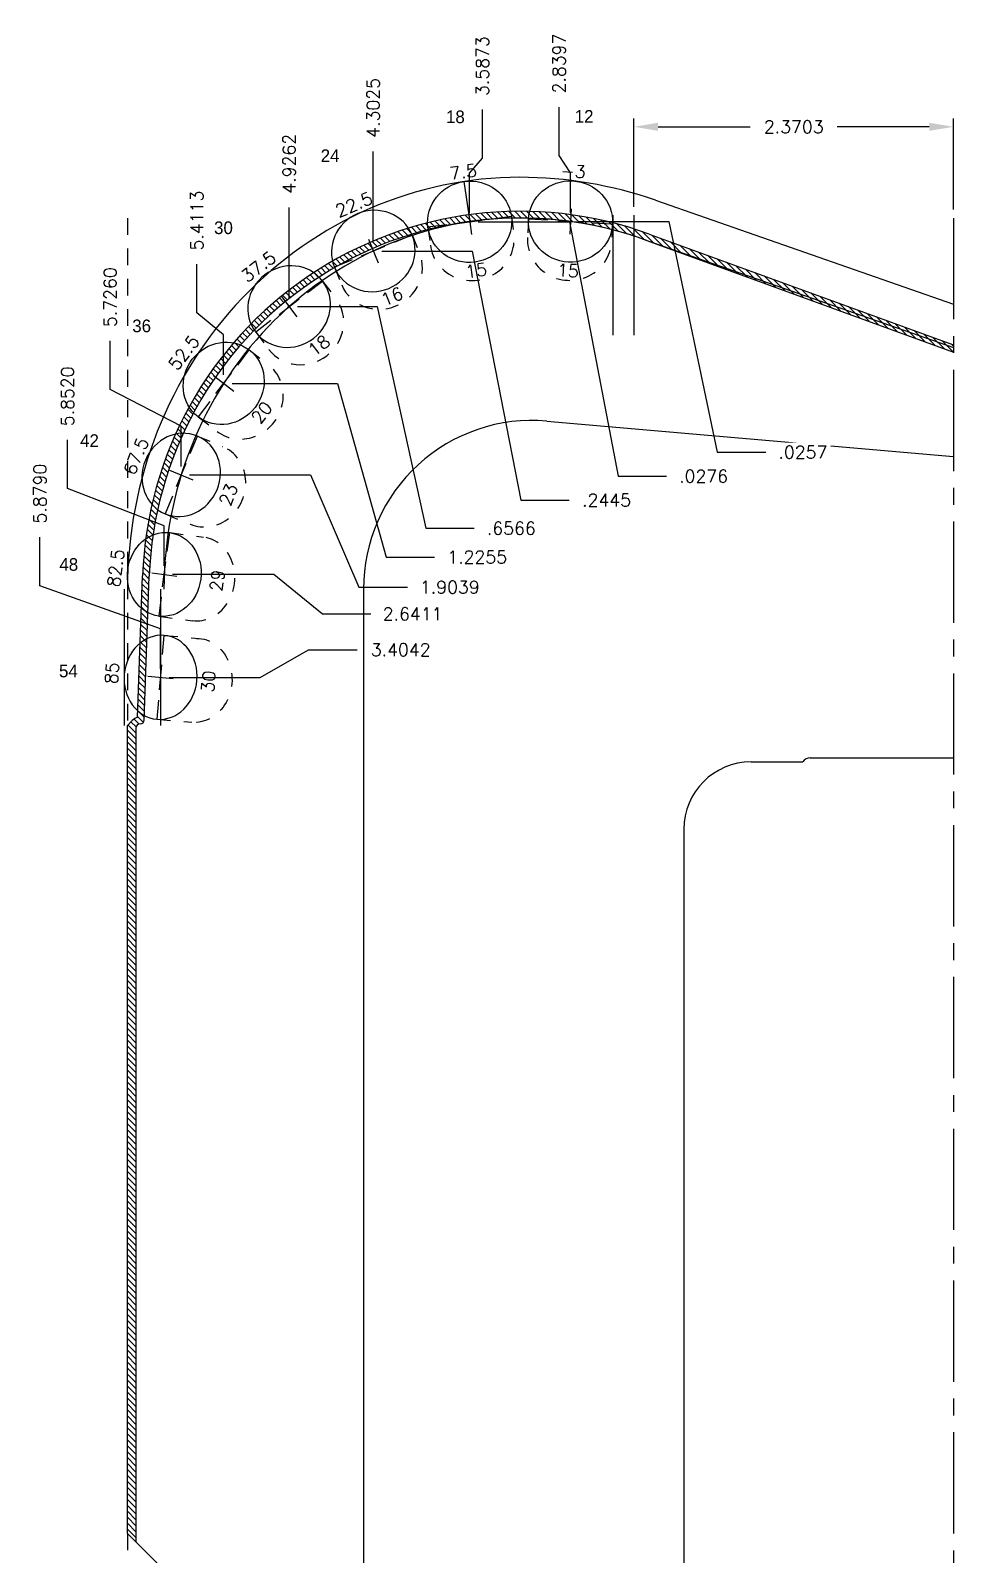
# Model space of a CAD drawing. Extents: x 129 to 184.4, y 10.4 to 28.2.
# Drawn here: x 169.37 to 176.22, y 16.85 to 28.15 of the extents above; entities that cross this region are included whole.
import ezdxf
from ezdxf.enums import TextEntityAlignment as Align

# ---------------------------------------------------------------- set-up
doc = ezdxf.new("R2010")
doc.units = 0
doc.header["$MEASUREMENT"] = 0
doc.header["$PDMODE"] = 35
doc.linetypes.add('CENTER2', pattern=[1.125, 0.75, -0.125, 0.125, -0.125])
doc.linetypes.add('HIDDEN2', pattern=[0.1875, 0.125, -0.0625])
doc.layers.get('0').update_dxf_attribs({"linetype": 'CONTINUOUS'})
doc.layers.get('Defpoints').update_dxf_attribs({"color": 10, "linetype": 'CONTINUOUS'})
doc.layers.add('Blade6', color=190, linetype='CONTINUOUS', true_color=0x7f00ff)
doc.layers.add('CLine', color=5, linetype='CENTER2')
doc.layers.add('Dims', color=4, linetype='CONTINUOUS')
doc.styles.add('RomanS', font='romans')
doc.dimstyles.get("Standard").update_dxf_attribs({"dimtxt": 0.094, "dimasz": 0.18, "dimexe": 0.0625, "dimexo": 0.0625, "dimgap": 0.09, "dimtad": 0, "dimtih": 1, "dimtoh": 1, "dimdec": 4, "dimzin": 4, "dimdsep": 46, "dimtxsty": 'RomanS', "dimcen": 0.09, "dimazin": 1, "dimtfac": 1, "dimtdec": 4, "dimtofl": 0, "dimtmove": 0, "dimatfit": 1, "dimfxl": 1, "dimtfill": 1, "dimtolj": 1, "dimtzin": 0, "dimarcsym": 0})

# ---------------------------------------------------------------- blocks, each defined once
blk = doc.blocks.new('CMark')
at = {"layer": 'CLine'}
for p, q in [((-0.094, 0), (0.094, 0)), ((0, 0.094), (0, -0.094))]:
    blk.add_line(p, q, dxfattribs=at)
blk = doc.blocks.new('1613@15')
for p, q in [((-0.17, 0), (-0.312, 0)), ((0.171, 0), (0.312, 0))]:
    blk.add_line(p, q)
at = {"color": 8, "linetype": 'HIDDEN2', "ltscale": 0.5}
blk.add_line((-0.312, 0), (-0.312, -0.135), dxfattribs=at)
at = {"color": 8, "linetype": 'HIDDEN2', "ltscale": 0.5, "flags": 128}
blk.add_lwpolyline([(0.312, 0), (0.312, -0.135)], dxfattribs=at)
blk.add_ellipse((0, 0), major_axis=(-0.312, 0), ratio=0.965926, start_param=-3.141592653589793, end_param=3.141592653589793)
at = {"color": 8, "linetype": 'HIDDEN2', "ltscale": 0.5}
blk.add_ellipse((0, -0.135), major_axis=(-0.312, 0), ratio=0.965926, start_param=0, end_param=3.141593, dxfattribs=at)
blk.add_blockref('CMark', (0, 0))
at = {"style": 'RomanS'}
blk.add_text('15', height=0.094, dxfattribs=at).set_placement((0, -0.364), align=Align.MIDDLE_CENTER)
blk.add_attdef('ANG', text='', height=0.094, dxfattribs=at).set_placement((0, 0.298), align=Align.BOTTOM_CENTER)
blk = doc.blocks.new('1613@16')
for p, q in [((-0.17, 0), (-0.312, 0)), ((0.171, 0), (0.312, 0))]:
    blk.add_line(p, q)
at = {"color": 8, "linetype": 'HIDDEN2', "ltscale": 0.5}
blk.add_line((-0.312, 0), (-0.312, -0.143), dxfattribs=at)
at = {"color": 8, "linetype": 'HIDDEN2', "ltscale": 0.5, "flags": 128}
blk.add_lwpolyline([(0.312, 0), (0.312, -0.143)], dxfattribs=at)
at = {"extrusion": (0, 0, -1)}
blk.add_ellipse((0, 0), major_axis=(-0.312, 0), ratio=0.961248, start_param=-3.141592653589793, end_param=3.141592653589793, dxfattribs=at)
at = {"color": 8, "linetype": 'HIDDEN2', "ltscale": 0.5}
blk.add_ellipse((0, -0.143), major_axis=(0.312, 0), ratio=0.953717, start_param=3.141593, end_param=6.283185, dxfattribs=at)
blk.add_blockref('CMark', (0, 0))
at = {"style": 'RomanS'}
blk.add_text('16', height=0.094, dxfattribs=at).set_placement((0, -0.364), align=Align.MIDDLE_CENTER)
blk.add_attdef('ANG', text='', height=0.094, dxfattribs=at).set_placement((0, 0.298), align=Align.BOTTOM_CENTER)
blk = doc.blocks.new('1613@18')
for p, q in [((-0.17, 0), (-0.312, 0)), ((0.171, 0), (0.312, 0))]:
    blk.add_line(p, q)
at = {"color": 8, "linetype": 'HIDDEN2', "ltscale": 0.5}
blk.add_line((-0.312, 0), (-0.312, -0.159), dxfattribs=at)
at = {"color": 8, "linetype": 'HIDDEN2', "ltscale": 0.5, "flags": 128}
blk.add_lwpolyline([(0.312, 0), (0.312, -0.159)], dxfattribs=at)
at = {"extrusion": (0, 0, -1)}
blk.add_ellipse((0, 0), major_axis=(-0.312, 0), ratio=0.95104, start_param=-3.141592653589793, end_param=3.141592653589793, dxfattribs=at)
at = {"color": 8, "linetype": 'HIDDEN2', "ltscale": 0.5}
blk.add_ellipse((0, -0.161), major_axis=(0.312, 0), ratio=0.953717, start_param=3.141593, end_param=6.283185, dxfattribs=at)
blk.add_blockref('CMark', (0, 0))
at = {"style": 'RomanS'}
blk.add_text('18', height=0.094, dxfattribs=at).set_placement((0, -0.364), align=Align.MIDDLE_CENTER)
blk.add_attdef('ANG', text='', height=0.094, dxfattribs=at).set_placement((0, 0.298), align=Align.BOTTOM_CENTER)
blk = doc.blocks.new('1613@20')
for p, q in [((-0.17, 0), (-0.312, 0)), ((0.171, 0), (0.312, 0))]:
    blk.add_line(p, q)
at = {"color": 8, "linetype": 'HIDDEN2', "ltscale": 0.5}
blk.add_line((-0.312, 0), (-0.312, -0.178), dxfattribs=at)
at = {"color": 8, "linetype": 'HIDDEN2', "ltscale": 0.5, "flags": 128}
blk.add_lwpolyline([(0.312, 0), (0.312, -0.178)], dxfattribs=at)
blk.add_ellipse((0, 0), major_axis=(-0.312, 0), ratio=0.939693, start_param=-3.141592653589793, end_param=3.141592653589793)
at = {"color": 8, "linetype": 'HIDDEN2', "ltscale": 0.5}
blk.add_ellipse((0, -0.178), major_axis=(-0.312, 0), ratio=0.939693, start_param=0, end_param=3.141593, dxfattribs=at)
blk.add_blockref('CMark', (0, 0))
at = {"style": 'RomanS'}
blk.add_text('20', height=0.094, dxfattribs=at).set_placement((0, -0.356), align=Align.MIDDLE_CENTER)
blk.add_attdef('ANG', text='', height=0.094, dxfattribs=at).set_placement((0, 0.298), align=Align.BOTTOM_CENTER)
blk = doc.blocks.new('1613@23')
for p, q in [((-0.17, 0), (-0.313, 0)), ((0.171, 0), (0.312, 0))]:
    blk.add_line(p, q)
at = {"color": 8, "linetype": 'HIDDEN2', "ltscale": 0.5}
blk.add_line((-0.313, 0), (-0.313, -0.203), dxfattribs=at)
at = {"color": 8, "linetype": 'HIDDEN2', "ltscale": 0.5, "flags": 128}
blk.add_lwpolyline([(0.312, 0), (0.312, -0.203)], dxfattribs=at)
blk.add_ellipse((0, 0), major_axis=(-0.312, 0), ratio=0.920512, start_param=3.141593, end_param=9.424778)
at = {"color": 8, "linetype": 'HIDDEN2', "ltscale": 0.5}
blk.add_ellipse((0, -0.203), major_axis=(-0.312, 0), ratio=0.920512, start_param=0, end_param=3.141593, dxfattribs=at)
blk.add_blockref('CMark', (0, 0))
at = {"style": 'RomanS'}
blk.add_text('23', height=0.094, dxfattribs=at).set_placement((-0.001, -0.379), align=Align.MIDDLE_CENTER)
blk.add_attdef('ANG', text='', height=0.094, dxfattribs=at).set_placement((0, 0.287), align=Align.BOTTOM_CENTER)
blk = doc.blocks.new('1613@29')
for p, q in [((-0.17, 0), (-0.313, 0)), ((0.171, 0), (0.312, 0))]:
    blk.add_line(p, q)
at = {"color": 8, "linetype": 'HIDDEN2', "ltscale": 0.5}
blk.add_line((-0.313, 0), (-0.313, -0.252), dxfattribs=at)
at = {"color": 8, "linetype": 'HIDDEN2', "ltscale": 0.5, "flags": 128}
blk.add_lwpolyline([(0.312, 0), (0.312, -0.252)], dxfattribs=at)
blk.add_ellipse((0, 0), major_axis=(-0.312, 0), ratio=0.874624, start_param=3.141593, end_param=9.424778)
at = {"color": 8, "linetype": 'HIDDEN2', "ltscale": 0.5}
blk.add_ellipse((0, -0.252), major_axis=(-0.312, 0), ratio=0.874624, start_param=0, end_param=3.141593, dxfattribs=at)
blk.add_blockref('CMark', (0, 0))
at = {"style": 'RomanS'}
blk.add_text('29', height=0.094, dxfattribs=at).set_placement((0.006, -0.395), align=Align.MIDDLE_CENTER)
blk.add_attdef('ANG', text='', height=0.094, dxfattribs=at).set_placement((0, 0.287), align=Align.BOTTOM_CENTER)
blk = doc.blocks.new('1613@30')
for p, q in [((-0.17, 0), (-0.312, 0)), ((0.171, 0), (0.312, 0))]:
    blk.add_line(p, q)
at = {"color": 8, "linetype": 'HIDDEN2', "ltscale": 0.5}
blk.add_line((-0.312, 0), (-0.312, -0.26), dxfattribs=at)
at = {"color": 8, "linetype": 'HIDDEN2', "ltscale": 0.5, "flags": 128}
blk.add_lwpolyline([(0.312, 0), (0.312, -0.26)], dxfattribs=at)
at = {"extrusion": (0, 0, -1)}
blk.add_ellipse((0, 0), major_axis=(-0.312, 0), ratio=0.866025, start_param=-3.141592653589793, end_param=3.141592653589793, dxfattribs=at)
at = {"color": 8, "linetype": 'HIDDEN2', "ltscale": 0.5, "extrusion": (0, 0, -1)}
blk.add_ellipse((0, -0.26), major_axis=(-0.312, 0), ratio=0.866025, start_param=3.068877, end_param=6.355901, dxfattribs=at)
blk.add_blockref('CMark', (0, 0))
at = {"style": 'RomanS'}
blk.add_text('30', height=0.094, dxfattribs=at).set_placement((0, -0.356), align=Align.MIDDLE_CENTER)
blk.add_attdef('ANG', text='', height=0.094, dxfattribs=at).set_placement((0, 0.287), align=Align.BOTTOM_CENTER)
blk = doc.blocks.new('*D135')
at = {"layer": 'Defpoints', "color": 0, "transparency": 16777216}
for p in [(171.915, 27.25), (176.218, 26.757), (171.915, 26.512)]:
    blk.add_point(p, dxfattribs=at)
at = {"layer": 'Dims', "color": 0, "lineweight": -2, "transparency": 16777216}
for p, q in [((171.915, 26.89), (171.915, 27.25)), ((171.915, 26.872), (171.915, 26.89)), ((171.915, 26.575), (171.915, 26.872))]:
    blk.add_line(p, q, dxfattribs=at)
at = {"layer": 'Dims', "color": 0, "transparency": 16777216, "insert": (171.915, 27.573), "char_height": 0.094, "attachment_point": 5, "rotation": 90, "style": 'RomanS', "bg_fill": 3, "box_fill_scale": 1.25, "bg_fill_color": 256, "bg_fill_true_color": 13158600, "bg_fill_transparency": 0}
blk.add_mtext('\\A1;4.3025', dxfattribs=at)
blk = doc.blocks.new('*D136')
at = {"layer": 'Defpoints', "color": 0, "transparency": 16777216}
for p in [(176.218, 26.757), (171.915, 26.512), (173.369, 24.666)]:
    blk.add_point(p, dxfattribs=at)
at = {"layer": 'Dims', "color": 0, "lineweight": -2, "transparency": 16777216}
for p, q in [((171.978, 26.512), (172.649, 26.512)), ((172.649, 26.512), (173.009, 24.666)), ((173.009, 24.666), (173.369, 24.666))]:
    blk.add_line(p, q, dxfattribs=at)
at = {"layer": 'Dims', "color": 0, "transparency": 16777216, "insert": (173.645, 24.666), "char_height": 0.094, "attachment_point": 5, "style": 'RomanS', "bg_fill": 3, "box_fill_scale": 1.25, "bg_fill_color": 256, "bg_fill_true_color": 13158600, "bg_fill_transparency": 0}
blk.add_mtext('\\A1;.2445', dxfattribs=at)
blk = doc.blocks.new('*D137')
at = {"layer": 'Defpoints', "color": 0, "transparency": 16777216}
for p in [(171.292, 26.836), (176.218, 26.757), (171.292, 26.1)]:
    blk.add_point(p, dxfattribs=at)
at = {"layer": 'Dims', "color": 0, "lineweight": -2, "transparency": 16777216}
for p, q in [((171.292, 26.476), (171.292, 26.836)), ((171.292, 26.46), (171.292, 26.476)), ((171.292, 26.163), (171.292, 26.46))]:
    blk.add_line(p, q, dxfattribs=at)
at = {"layer": 'Dims', "color": 0, "transparency": 16777216, "insert": (171.292, 27.159), "char_height": 0.094, "attachment_point": 5, "rotation": 90, "style": 'RomanS', "bg_fill": 3, "box_fill_scale": 1.25, "bg_fill_color": 256, "bg_fill_true_color": 13158600, "bg_fill_transparency": 0}
blk.add_mtext('\\A1;4.9262', dxfattribs=at)
blk = doc.blocks.new('*D138')
at = {"layer": 'Defpoints', "color": 0, "transparency": 16777216}
for p in [(176.218, 26.757), (171.292, 26.1), (172.664, 24.457)]:
    blk.add_point(p, dxfattribs=at)
at = {"layer": 'Dims', "color": 0, "lineweight": -2, "transparency": 16777216}
for p, q in [((171.354, 26.1), (171.944, 26.1)), ((171.944, 26.1), (172.304, 24.457)), ((172.304, 24.457), (172.664, 24.457))]:
    blk.add_line(p, q, dxfattribs=at)
at = {"layer": 'Dims', "color": 0, "transparency": 16777216, "insert": (172.939, 24.457), "char_height": 0.094, "attachment_point": 5, "style": 'RomanS', "bg_fill": 3, "box_fill_scale": 1.25, "bg_fill_color": 256, "bg_fill_true_color": 13158600, "bg_fill_transparency": 0}
blk.add_mtext('\\A1;.6566', dxfattribs=at)
blk = doc.blocks.new('*D139')
at = {"layer": 'Defpoints', "color": 0, "transparency": 16777216}
for p in [(176.218, 26.757), (170.608, 26.415), (170.806, 25.531)]:
    blk.add_point(p, dxfattribs=at)
at = {"layer": 'Dims', "color": 0, "lineweight": -2, "transparency": 16777216}
for p, q in [((170.608, 26.055), (170.608, 26.415)), ((170.806, 25.891), (170.608, 26.055)), ((170.806, 25.594), (170.806, 25.891))]:
    blk.add_line(p, q, dxfattribs=at)
at = {"layer": 'Dims', "color": 0, "transparency": 16777216, "insert": (170.608, 26.738), "char_height": 0.094, "attachment_point": 5, "rotation": 90, "style": 'RomanS', "bg_fill": 3, "box_fill_scale": 1.25, "bg_fill_color": 256, "bg_fill_true_color": 13158600, "bg_fill_transparency": 0}
blk.add_mtext('\\A1;5.4113', dxfattribs=at)
blk = doc.blocks.new('*D140')
at = {"layer": 'Defpoints', "color": 0, "transparency": 16777216}
for p in [(176.218, 26.757), (170.806, 25.531), (172.37, 24.244)]:
    blk.add_point(p, dxfattribs=at)
at = {"layer": 'Dims', "color": 0, "lineweight": -2, "transparency": 16777216}
for p, q in [((170.869, 25.531), (171.65, 25.531)), ((171.65, 25.531), (172.01, 24.244)), ((172.01, 24.244), (172.37, 24.244))]:
    blk.add_line(p, q, dxfattribs=at)
at = {"layer": 'Dims', "color": 0, "transparency": 16777216, "insert": (172.686, 24.244), "char_height": 0.094, "attachment_point": 5, "style": 'RomanS', "bg_fill": 3, "box_fill_scale": 1.25, "bg_fill_color": 256, "bg_fill_true_color": 13158600, "bg_fill_transparency": 0}
blk.add_mtext('\\A1;1.2255', dxfattribs=at)
blk = doc.blocks.new('*D141')
at = {"layer": 'Defpoints', "color": 0, "transparency": 16777216}
for p in [(176.218, 26.757), (169.965, 25.847), (170.492, 24.853)]:
    blk.add_point(p, dxfattribs=at)
at = {"layer": 'Dims', "color": 0, "lineweight": -2, "transparency": 16777216}
for p, q in [((169.965, 25.487), (169.965, 25.847)), ((170.492, 25.213), (169.965, 25.487)), ((170.492, 24.915), (170.492, 25.213))]:
    blk.add_line(p, q, dxfattribs=at)
at = {"layer": 'Dims', "color": 0, "transparency": 16777216, "insert": (169.965, 26.17), "char_height": 0.094, "attachment_point": 5, "rotation": 90, "style": 'RomanS', "bg_fill": 3, "box_fill_scale": 1.25, "bg_fill_color": 256, "bg_fill_true_color": 13158600, "bg_fill_transparency": 0}
blk.add_mtext('\\A1;5.7260', dxfattribs=at)
blk = doc.blocks.new('*D142')
at = {"layer": 'Defpoints', "color": 0, "transparency": 16777216}
for p in [(176.218, 26.757), (170.492, 24.853), (172.169, 24.021)]:
    blk.add_point(p, dxfattribs=at)
at = {"layer": 'Dims', "color": 0, "lineweight": -2, "transparency": 16777216}
for p, q in [((170.554, 24.853), (171.449, 24.853)), ((171.449, 24.853), (171.809, 24.021)), ((171.809, 24.021), (172.169, 24.021))]:
    blk.add_line(p, q, dxfattribs=at)
at = {"layer": 'Dims', "color": 0, "transparency": 16777216, "insert": (172.483, 24.021), "char_height": 0.094, "attachment_point": 5, "style": 'RomanS', "bg_fill": 3, "box_fill_scale": 1.25, "bg_fill_color": 256, "bg_fill_true_color": 13158600, "bg_fill_transparency": 0}
blk.add_mtext('\\A1;1.9039', dxfattribs=at)
blk = doc.blocks.new('*D143')
at = {"layer": 'Defpoints', "color": 0, "transparency": 16777216}
for p in [(173.293, 27.579), (173.378, 26.731), (176.218, 26.757)]:
    blk.add_point(p, dxfattribs=at)
at = {"layer": 'Dims', "color": 0, "lineweight": -2, "transparency": 16777216}
for p, q in [((173.293, 27.219), (173.293, 27.579)), ((173.378, 27.091), (173.293, 27.219)), ((173.378, 26.793), (173.378, 27.091))]:
    blk.add_line(p, q, dxfattribs=at)
at = {"layer": 'Dims', "color": 0, "transparency": 16777216, "insert": (173.293, 27.902), "char_height": 0.094, "attachment_point": 5, "rotation": 90, "style": 'RomanS', "bg_fill": 3, "box_fill_scale": 1.25, "bg_fill_color": 256, "bg_fill_true_color": 13158600, "bg_fill_transparency": 0}
blk.add_mtext('\\A1;2.8397', dxfattribs=at)
blk = doc.blocks.new('*D144')
at = {"layer": 'Defpoints', "color": 0, "transparency": 16777216}
for p in [(173.378, 26.731), (176.218, 26.757), (174.826, 25.021)]:
    blk.add_point(p, dxfattribs=at)
at = {"layer": 'Dims', "color": 0, "lineweight": -2, "transparency": 16777216}
for p, q in [((173.44, 26.731), (174.106, 26.731)), ((174.106, 26.731), (174.466, 25.021)), ((174.466, 25.021), (174.826, 25.021))]:
    blk.add_line(p, q, dxfattribs=at)
at = {"layer": 'Dims', "color": 0, "transparency": 16777216, "insert": (175.101, 25.021), "char_height": 0.094, "attachment_point": 5, "style": 'RomanS', "bg_fill": 3, "box_fill_scale": 1.25, "bg_fill_color": 256, "bg_fill_true_color": 13158600, "bg_fill_transparency": 0}
blk.add_mtext('\\A1;.0257', dxfattribs=at)
blk = doc.blocks.new('*D145')
at = {"layer": 'Defpoints', "color": 0, "transparency": 16777216}
for p in [(172.725, 27.56), (172.63, 26.729), (176.218, 26.757)]:
    blk.add_point(p, dxfattribs=at)
at = {"layer": 'Dims', "color": 0, "lineweight": -2, "transparency": 16777216}
for p, q in [((172.725, 27.2), (172.725, 27.56)), ((172.63, 27.089), (172.725, 27.2)), ((172.63, 26.792), (172.63, 27.089))]:
    blk.add_line(p, q, dxfattribs=at)
at = {"layer": 'Dims', "color": 0, "transparency": 16777216, "insert": (172.725, 27.883), "char_height": 0.094, "attachment_point": 5, "rotation": 90, "style": 'RomanS', "bg_fill": 3, "box_fill_scale": 1.25, "bg_fill_color": 256, "bg_fill_true_color": 13158600, "bg_fill_transparency": 0}
blk.add_mtext('\\A1;3.5873', dxfattribs=at)
blk = doc.blocks.new('*D146')
at = {"layer": 'Defpoints', "color": 0, "transparency": 16777216}
for p in [(172.63, 26.729), (176.218, 26.757), (174.09, 24.843)]:
    blk.add_point(p, dxfattribs=at)
at = {"layer": 'Dims', "color": 0, "lineweight": -2, "transparency": 16777216}
for p, q in [((172.693, 26.729), (173.37, 26.729)), ((173.37, 26.729), (173.73, 24.843)), ((173.73, 24.843), (174.09, 24.843))]:
    blk.add_line(p, q, dxfattribs=at)
at = {"layer": 'Dims', "color": 0, "transparency": 16777216, "insert": (174.365, 24.843), "char_height": 0.094, "attachment_point": 5, "style": 'RomanS', "bg_fill": 3, "box_fill_scale": 1.25, "bg_fill_color": 256, "bg_fill_true_color": 13158600, "bg_fill_transparency": 0}
blk.add_mtext('\\A1;.0276', dxfattribs=at)
blk = doc.blocks.new('*D147')
at = {"layer": 'Defpoints', "color": 0, "transparency": 16777216}
for p in [(176.218, 26.757), (169.649, 25.112), (170.366, 24.116)]:
    blk.add_point(p, dxfattribs=at)
at = {"layer": 'Dims', "color": 0, "lineweight": -2, "transparency": 16777216}
for p, q in [((169.649, 24.752), (169.649, 25.112)), ((170.366, 24.476), (169.649, 24.752)), ((170.366, 24.178), (170.366, 24.476))]:
    blk.add_line(p, q, dxfattribs=at)
at = {"layer": 'Dims', "color": 0, "transparency": 16777216, "insert": (169.649, 25.435), "char_height": 0.094, "attachment_point": 5, "rotation": 90, "style": 'RomanS', "bg_fill": 3, "box_fill_scale": 1.25, "bg_fill_color": 256, "bg_fill_true_color": 13158600, "bg_fill_transparency": 0}
blk.add_mtext('\\A1;5.8520', dxfattribs=at)
blk = doc.blocks.new('*D148')
at = {"layer": 'Defpoints', "color": 0, "transparency": 16777216}
for p in [(176.218, 26.757), (170.366, 24.116), (171.898, 23.822)]:
    blk.add_point(p, dxfattribs=at)
at = {"layer": 'Dims', "color": 0, "lineweight": -2, "transparency": 16777216}
for p, q in [((170.428, 24.116), (171.178, 24.116)), ((171.178, 24.116), (171.538, 23.822)), ((171.538, 23.822), (171.898, 23.822))]:
    blk.add_line(p, q, dxfattribs=at)
at = {"layer": 'Dims', "color": 0, "transparency": 16777216, "insert": (172.207, 23.822), "char_height": 0.094, "attachment_point": 5, "style": 'RomanS', "bg_fill": 3, "box_fill_scale": 1.25, "bg_fill_color": 256, "bg_fill_true_color": 13158600, "bg_fill_transparency": 0}
blk.add_mtext('\\A1;2.6411', dxfattribs=at)
blk = doc.blocks.new('*D149')
at = {"layer": 'Defpoints', "color": 0, "transparency": 16777216}
for p in [(176.218, 26.757), (169.444, 24.391), (170.339, 23.352)]:
    blk.add_point(p, dxfattribs=at)
at = {"layer": 'Dims', "color": 0, "lineweight": -2, "transparency": 16777216}
for p, q in [((169.444, 24.031), (169.444, 24.391)), ((170.339, 23.712), (169.444, 24.031)), ((170.339, 23.415), (170.339, 23.712))]:
    blk.add_line(p, q, dxfattribs=at)
at = {"layer": 'Dims', "color": 0, "transparency": 16777216, "insert": (169.444, 24.714), "char_height": 0.094, "attachment_point": 5, "rotation": 90, "style": 'RomanS', "bg_fill": 3, "box_fill_scale": 1.25, "bg_fill_color": 256, "bg_fill_true_color": 13158600, "bg_fill_transparency": 0}
blk.add_mtext('\\A1;5.8790', dxfattribs=at)
blk = doc.blocks.new('*D150')
at = {"layer": 'Defpoints', "color": 0, "transparency": 16777216}
for p in [(176.218, 26.757), (171.796, 23.557), (170.339, 23.352)]:
    blk.add_point(p, dxfattribs=at)
at = {"layer": 'Dims', "color": 0, "lineweight": -2, "transparency": 16777216}
for p, q in [((171.076, 23.352), (171.436, 23.557)), ((171.436, 23.557), (171.796, 23.557)), ((170.401, 23.352), (171.076, 23.352))]:
    blk.add_line(p, q, dxfattribs=at)
at = {"layer": 'Dims', "color": 0, "transparency": 16777216, "insert": (172.119, 23.557), "char_height": 0.094, "attachment_point": 5, "style": 'RomanS', "bg_fill": 3, "box_fill_scale": 1.25, "bg_fill_color": 256, "bg_fill_true_color": 13158600, "bg_fill_transparency": 0}
blk.add_mtext('\\A1;3.4042', dxfattribs=at)
blk = doc.blocks.new('*D195')
at = {"color": 0, "lineweight": -2, "transparency": 16777216}
for p, q in [((173.847, 26.84), (173.847, 27.495)), ((176.218, 26.819), (176.218, 27.495)), ((174.027, 27.433), (174.71, 27.433)), ((176.038, 27.433), (175.355, 27.433))]:
    blk.add_line(p, q, dxfattribs=at)
at = {"color": 0, "transparency": 16777216}
for points in [[(174.027, 27.463), (174.027, 27.403), (173.847, 27.433)], [(176.038, 27.463), (176.038, 27.403), (176.218, 27.433)]]:
    blk.add_solid(points, dxfattribs=at)
at = {"layer": 'Defpoints', "color": 0, "transparency": 16777216}
for p in [(173.847, 27.433), (173.847, 26.777), (176.218, 26.757)]:
    blk.add_point(p, dxfattribs=at)
at = {"color": 0, "transparency": 16777216, "insert": (175.033, 27.433), "char_height": 0.094, "attachment_point": 5, "style": 'RomanS', "bg_fill": 3, "box_fill_scale": 1.25, "bg_fill_color": 256, "bg_fill_true_color": 13158600, "bg_fill_transparency": 0}
blk.add_mtext('\\A1;2.3703', dxfattribs=at)

msp = doc.modelspace()

# ---------------------------------------------------------------- hatches: boundary and pattern name
h = msp.add_hatch()
h.set_pattern_fill('ANSI31', color=8, scale=0.25, angle=90)
h.set_pattern_definition([(135, (140.587972, 25.50668), (-0.022097087, -0.022097087), [])])
h.paths.add_polyline_path([(170.15516, 22.97543, -0.41421356), (170.18641, 23.00668, 0.40402623), (170.21764, 23.03683), (170.25486, 24.10265, -0.50952545), (173.94374, 26.59083), (176.21766, 25.76319), (176.21766, 25.8164), (173.96085, 26.63781, 0.50952545), (170.20489, 24.10439), (170.16824, 23.05462, 0.14085858), (170.12896, 23.03288), (170.09266, 22.99658), (170.09266, 17.00738), (170.15516, 16.94488)])

# ---------------------------------------------------------------- linework, layer by layer
at = {"color": 6}
for p, q in [((174.00838, 26.88824), (176.21766, 26.11756)), ((173.90895, 26.60323), (176.21766, 25.79787)), ((170.06766, 24.00668), (170.06766, 22.99658)), ((170.33863, 24.00668), (170.33863, 22.99658))]:
    msp.add_line(p, q, dxfattribs=at)
at = {"color": 1, "linetype": 'HIDDEN2'}
for p, q in [((170.09266, 26.75668), (170.09266, 22.99658)), ((170.09266, 17.00738), (170.09266, 14.75668))]:
    msp.add_line(p, q, dxfattribs=at)
for p, q in [((173.94374, 26.59083), (176.21766, 25.76319)), ((170.21764, 23.03683), (170.25486, 24.10265)), ((170.15516, 22.97543), (170.15516, 16.94488)), ((174.71766, 22.72543), (175.10104, 22.72543)), ((175.15516, 22.75668), (176.21766, 22.75668)), ((174.21766, 22.22543), (174.21766, 16.75668)), ((170.15516, 16.94488), (170.71766, 16.38238))]:
    msp.add_line(p, q)
at = {"color": 8}
for p, q in [((173.96085, 26.63781), (176.21766, 25.8164)), ((176.21766, 25.8164), (176.21766, 25.76319)), ((173.20161, 25.25192), (176.21766, 24.98805)), ((170.16824, 23.05462), (170.20489, 24.10439)), ((171.84266, 24.00668), (171.84266, 15.73286)), ((170.12896, 23.03288), (170.09266, 22.99658)), ((170.09266, 17.00738), (170.09266, 22.99658)), ((170.09266, 17.00738), (170.15516, 16.94488))]:
    msp.add_line(p, q, dxfattribs=at)
at = {"color": 8, "lineweight": 0}
for p, q in [((170.12896, 23.03288), (170.09266, 22.99658)), ((170.09266, 22.99658), (170.09266, 17.00738)), ((170.09266, 17.00738), (170.15516, 16.94488))]:
    msp.add_line(p, q, dxfattribs=at)
at = {"color": 6}
for radius in [3.05185, 2.75]:
    msp.add_arc((173.00319, 24.00668), radius, 70.769487, 90, dxfattribs=at)
at = {"color": 8}
for centre, radius, start, end in [((173.00319, 24.00668), 2.8, 70, 178), ((173.09266, 24.00668), 1.25, 85, 180), ((170.18641, 22.97543), 0.08125, 102.928591, 135), ((170.18641, 22.97543), 0.08125, 103.342364, 135)]:
    msp.add_arc(centre, radius, start, end, dxfattribs=at)
for centre, radius, start, end in [((173.00319, 24.00668), 2.75, 70, 178), ((170.18641, 22.97543), 0.03125, 90, 180), ((170.18641, 23.03793), 0.03125, 270, 0), ((174.71766, 22.22543), 0.5, 90, 180), ((175.15516, 22.69418), 0.0625, 90, 150)]:
    msp.add_arc(centre, radius, start, end)
at = {"color": 6}
for major_axis, ratio in [((0, 3.05185), 0.95369139), ((0, 2.75), 0.95983893)]:
    msp.add_ellipse((173.00319, 24.00668), major_axis=major_axis, ratio=ratio, start_param=0, end_param=1.57079633, dxfattribs=at)
at = {"layer": 'Blade6'}
msp.add_line((172.63438, 26.72904), (172.58943, 27.02753), dxfattribs=at)
at = {"layer": 'CLine'}
msp.add_line((176.21766, 26.75668), (176.21766, 14.75668), dxfattribs=at)

# ---------------------------------------------------------------- block references
at = {"layer": 'Blade6'}
for name, p, rotation, values in [('1613@15', (172.6304, 26.72911), 7.499999999999999, {'ANG': '7.5'}), ('1613@16', (171.91517, 26.51219), 22.5, {'ANG': '22.5'}), ('1613@18', (171.29151, 26.10008), 37.50000000000001, {'ANG': '37.5'}), ('1613@20', (170.80635, 25.53117), 52.5, {'ANG': '52.5'}), ('1613@23', (170.49167, 24.85278), 67.5, {'ANG': '67.5'}), ('1613@29', (170.3657, 24.11556), 82.49999999999999, {'ANG': '82.5'}), ('1613@30', (170.33863, 23.35244), 85, {'ANG': '85'})]:
    msp.add_blockref(name, p, dxfattribs=dict(at, rotation=rotation)).add_auto_attribs(values)

# ---------------------------------------------------------------- next in the draw order: dimensions: what is measured, and where the dimension line sits
at = {"layer": 'Dims'}
dim = msp.add_ordinate_dim(feature_location=(171.91517, 26.51219), offset=(-0.00036, 0.73761), dtype=1, origin=(176.21766, 26.75668), dimstyle='Standard', dxfattribs=at)
dim.commit()
dim.dimension.update_dxf_attribs({"geometry": '*D135', "text_midpoint": (171.91482, 27.57256)})

# ---------------------------------------------------------------- next in the draw order: dimensions: what is measured, and where the dimension line sits
dim = msp.add_ordinate_dim(feature_location=(171.91517, 26.51219), offset=(1.45387, -1.84623), dtype=0, origin=(176.21766, 26.75668), dimstyle='Standard', dxfattribs=at)
dim.commit()
dim.dimension.update_dxf_attribs({"geometry": '*D136', "text_midpoint": (173.6448, 24.66596)})

# ---------------------------------------------------------------- next in the draw order: dimensions: what is measured, and where the dimension line sits
dim = msp.add_ordinate_dim(feature_location=(171.291507, 26.100079), offset=(0.000312, 0.736189), dtype=1, origin=(176.217664, 26.756676), dimstyle='Standard', dxfattribs=at)
dim.commit()
dim.dimension.update_dxf_attribs({"geometry": '*D137', "text_midpoint": (171.291818, 27.159029)})

# ---------------------------------------------------------------- next in the draw order: texts
at = {"layer": 'Blade6'}
msp.add_text('24', height=0.09375, dxfattribs=at).set_placement((171.59526, 27.172), align=Align.CENTER)

# ---------------------------------------------------------------- next in the draw order: dimensions: what is measured, and where the dimension line sits
at = {"layer": 'Dims'}
dim = msp.add_ordinate_dim(feature_location=(171.29151, 26.10008), offset=(1.37221, -1.64293), dtype=0, origin=(176.21766, 26.75668), dimstyle='Standard', dxfattribs=at)
dim.commit()
dim.dimension.update_dxf_attribs({"geometry": '*D138', "text_midpoint": (172.93948, 24.45715)})

# ---------------------------------------------------------------- next in the draw order: dimensions: what is measured, and where the dimension line sits
dim = msp.add_ordinate_dim(feature_location=(170.80635, 25.53117), offset=(-0.19883, 0.88392), dtype=1, origin=(176.21766, 26.75668), dimstyle='Standard', dxfattribs=at)
dim.commit()
dim.dimension.update_dxf_attribs({"geometry": '*D139', "text_midpoint": (170.60752, 26.73785)})

# ---------------------------------------------------------------- next in the draw order: dimensions: what is measured, and where the dimension line sits
dim = msp.add_ordinate_dim(feature_location=(170.80635, 25.53117), offset=(1.56334, -1.287), dtype=0, origin=(176.21766, 26.75668), dimstyle='Standard', dxfattribs=at)
dim.commit()
dim.dimension.update_dxf_attribs({"geometry": '*D140', "text_midpoint": (172.68573, 24.24416)})

# ---------------------------------------------------------------- next in the draw order: dimensions: what is measured, and where the dimension line sits
dim = msp.add_ordinate_dim(feature_location=(170.49167, 24.85278), offset=(-0.52625, 0.99445), dtype=1, origin=(176.21766, 26.75668), dimstyle='Standard', dxfattribs=at)
dim.commit()
dim.dimension.update_dxf_attribs({"geometry": '*D141', "text_midpoint": (169.96542, 26.16999)})

# ---------------------------------------------------------------- next in the draw order: dimensions: what is measured, and where the dimension line sits
dim = msp.add_ordinate_dim(feature_location=(170.49167, 24.85278), offset=(1.67726, -0.83174), dtype=0, origin=(176.21766, 26.75668), dimstyle='Standard', dxfattribs=at)
dim.commit()
dim.dimension.update_dxf_attribs({"geometry": '*D142', "text_midpoint": (172.48274, 24.02104)})

# ---------------------------------------------------------------- next in the draw order: dimensions: what is measured, and where the dimension line sits
dim = msp.add_ordinate_dim(feature_location=(173.37794, 26.73095), offset=(-0.08539, 0.84808), dtype=1, origin=(176.21766, 26.75668), dimstyle='Standard', dxfattribs=at)
dim.commit()
dim.dimension.update_dxf_attribs({"geometry": '*D143', "text_midpoint": (173.29255, 27.90179)})

# ---------------------------------------------------------------- next in the draw order: dimensions: what is measured, and where the dimension line sits
dim = msp.add_ordinate_dim(feature_location=(173.37794, 26.73095), offset=(1.44758, -1.71001), dtype=0, origin=(176.21766, 26.75668), dimstyle='Standard', dxfattribs=at)
dim.commit()
dim.dimension.update_dxf_attribs({"geometry": '*D144', "text_midpoint": (175.10128, 25.02094)})

# ---------------------------------------------------------------- next in the draw order: dimensions: what is measured, and where the dimension line sits
dim = msp.add_ordinate_dim(feature_location=(172.6304, 26.72911), offset=(0.09457, 0.83132), dtype=1, origin=(176.21766, 26.75668), dimstyle='Standard', dxfattribs=at)
dim.commit()
dim.dimension.update_dxf_attribs({"geometry": '*D145', "text_midpoint": (172.72497, 27.88319)})

# ---------------------------------------------------------------- next in the draw order: texts
at = {"layer": 'Blade6'}
for s, p in [('18', (172.52429, 27.46009)), ('12', (173.47869, 27.46348))]:
    msp.add_text(s, height=0.09375, dxfattribs=at).set_placement(p, align=Align.CENTER)

# ---------------------------------------------------------------- next in the draw order: dimensions: what is measured, and where the dimension line sits
at = {"layer": 'Dims'}
dim = msp.add_ordinate_dim(feature_location=(172.6304, 26.72911), offset=(1.45927, -1.88566), dtype=0, origin=(176.21766, 26.75668), dimstyle='Standard', dxfattribs=at)
dim.commit()
dim.dimension.update_dxf_attribs({"geometry": '*D146', "text_midpoint": (174.36543, 24.84345)})

# ---------------------------------------------------------------- next in the draw order: dimensions: what is measured, and where the dimension line sits
dim = msp.add_ordinate_dim(feature_location=(170.3657, 24.11556), offset=(-0.71666, 0.99623), dtype=1, origin=(176.21766, 26.75668), dimstyle='Standard', dxfattribs=at)
dim.commit()
dim.dimension.update_dxf_attribs({"geometry": '*D147', "text_midpoint": (169.64904, 25.43456)})

# ---------------------------------------------------------------- next in the draw order: dimensions: what is measured, and where the dimension line sits
dim = msp.add_ordinate_dim(feature_location=(170.3657, 24.11556), offset=(1.53236, -0.29344), dtype=0, origin=(176.21766, 26.75668), dimstyle='Standard', dxfattribs=at)
dim.commit()
dim.dimension.update_dxf_attribs({"geometry": '*D148', "text_midpoint": (172.2074, 23.82211)})

# ---------------------------------------------------------------- next in the draw order: dimensions: what is measured, and where the dimension line sits
dim = msp.add_ordinate_dim(feature_location=(170.33863, 23.35244), offset=(-0.8943, 1.03883), dtype=1, origin=(176.21766, 26.75668), dimstyle='Standard', dxfattribs=at)
dim.commit()
dim.dimension.update_dxf_attribs({"geometry": '*D149', "text_midpoint": (169.44434, 24.71403)})

# ---------------------------------------------------------------- next in the draw order: texts
at = {"layer": 'Blade6'}
for s, p in [('36', (170.19801, 25.91055)), ('42', (169.81159, 25.06016)), ('48', (169.6577, 24.14203)), ('54', (169.65516, 23.35244))]:
    msp.add_text(s, height=0.09375, dxfattribs=at).set_placement(p, align=Align.CENTER)

# ---------------------------------------------------------------- next in the draw order: dimensions: what is measured, and where the dimension line sits
at = {"layer": 'Dims'}
dim = msp.add_ordinate_dim(feature_location=(170.33863, 23.35244), offset=(1.45765, 0.20482), dtype=0, origin=(176.21766, 26.75668), dimstyle='Standard', dxfattribs=at)
dim.commit()
dim.dimension.update_dxf_attribs({"geometry": '*D150', "text_midpoint": (172.11905, 23.55726)})

# ---------------------------------------------------------------- next in the draw order: linework, layer by layer
for p, q in [((173.69116, 26.77719), (173.69116, 25.88929)), ((173.84741, 26.77719), (173.84741, 25.88929))]:
    msp.add_line(p, q)

# ---------------------------------------------------------------- next in the draw order: block references
at = {"layer": 'Blade6', "rotation": 357}
msp.add_blockref('1613@15', (173.37794, 26.73095), dxfattribs=at).add_auto_attribs({'ANG': '-3'})

# ---------------------------------------------------------------- next in the draw order: texts
at = {"layer": 'Blade6'}
msp.add_text('30', height=0.09375, dxfattribs=at).set_placement((170.80479, 26.6378), align=Align.CENTER)

# ---------------------------------------------------------------- next in the draw order: dimensions: what is measured, and where the dimension line sits
dim = msp.add_linear_dim(base=(173.847409, 27.432563), p1=(176.217664, 26.756676), p2=(173.847409, 26.777187), dimstyle='Standard')
dim.commit()
dim.dimension.update_dxf_attribs({"geometry": '*D195', "text_midpoint": (175.032537, 27.432563)})

doc.saveas('drawing.dxf')
